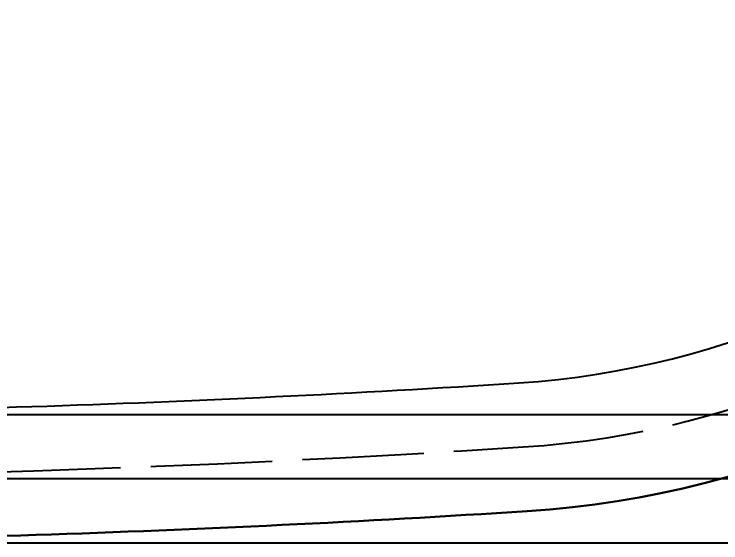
# Model space of a CAD drawing. Extents: x 2941 to 4341, y 9759 to 10726.
# Drawn here: x 3836.5 to 3906.4, y 10092.3 to 10144.6 of the extents above; entities that cross this region are included whole.
import ezdxf

# ---------------------------------------------------------------- set-up
doc = ezdxf.new("R2010")
doc.units = 0
doc.linetypes.add('ACAD_ISO02W100', pattern=[15, 12, -3])
doc.layers.get('0').update_dxf_attribs({"linetype": 'CONTINUOUS', "lineweight": 30})
doc.layers.get('Defpoints').update_dxf_attribs({"linetype": 'CONTINUOUS'})
doc.layers.add('CONT', color=7, linetype='CONTINUOUS')
doc.layers.add('文字', color=3, linetype='CONTINUOUS', lineweight=30)
doc.styles.add('DIM', font='txt.shx', dxfattribs={"width": 0.7, "bigfont": 'chineset.shx'})
doc.styles.get("Standard").update_dxf_attribs({"font": 'PMingLiU.ttf', "height": 3.5})
doc.dimstyles.new('mm+in', dxfattribs={"dimscale": 3, "dimtxt": 5, "dimasz": 4, "dimexe": 1.25, "dimexo": 0.625, "dimgap": 2, "dimtad": 1, "dimtxsty": 'DIM', "dimcen": 0, "dimclrd": 1, "dimclre": 1, "dimclrt": 3, "dimadec": 0, "dimazin": 0, "dimtfac": 1, "dimtofl": 0, "dimtmove": 0, "dimatfit": 3, "dimfxl": 1, "dimlwd": -1, "dimarcsym": 0})

# ---------------------------------------------------------------- blocks, each defined once
blk = doc.blocks.new('*D9')
at = {"color": 1, "lineweight": -2}
for p, q in [((3591.702, 10511.728), (4035.79, 10511.728)), ((3591.702, 10105.028), (4035.79, 10105.028))]:
    blk.add_line(p, q, dxfattribs=at)
at = {"color": 1}
blk.add_line((4032.04, 10499.728), (4032.04, 10117.028), dxfattribs=at)
for points in [[(4034.04, 10499.728), (4030.04, 10499.728), (4032.04, 10511.728)], [(4030.04, 10117.028), (4034.04, 10117.028), (4032.04, 10105.028)]]:
    blk.add_solid(points, dxfattribs=at)
at = {"layer": 'Defpoints', "color": 0}
for p in [(3589.827, 10511.728), (3589.827, 10105.028), (4032.04, 10105.028)]:
    blk.add_point(p, dxfattribs=at)
at = {"color": 3, "insert": (4017.29, 10308.378), "char_height": 15, "attachment_point": 5, "rotation": 90, "style": 'DIM'}
blk.add_mtext('406,7mm [16"]', dxfattribs=at)
blk = doc.blocks.new('*D10')
at = {"color": 1, "lineweight": -2}
for p, q in [((3591.702, 10518.078), (4075.503, 10518.078)), ((3591.702, 10098.678), (4075.503, 10098.678))]:
    blk.add_line(p, q, dxfattribs=at)
at = {"color": 1}
blk.add_line((4071.753, 10506.078), (4071.753, 10110.678), dxfattribs=at)
for points in [[(4073.753, 10506.078), (4069.753, 10506.078), (4071.753, 10518.078)], [(4069.753, 10110.678), (4073.753, 10110.678), (4071.753, 10098.678)]]:
    blk.add_solid(points, dxfattribs=at)
at = {"layer": 'Defpoints', "color": 0}
for p in [(3589.827, 10518.078), (3589.827, 10098.678), (4071.753, 10098.678)]:
    blk.add_point(p, dxfattribs=at)
at = {"color": 3, "insert": (4057.003, 10308.378), "char_height": 15, "attachment_point": 5, "rotation": 90, "style": 'DIM'}
blk.add_mtext('419,4mm [16 1/2"]', dxfattribs=at)
blk = doc.blocks.new('*D11')
at = {"color": 1, "lineweight": -2}
for p, q in [((3591.702, 10524.428), (4118.05, 10524.428)), ((3591.702, 10092.328), (4118.05, 10092.328))]:
    blk.add_line(p, q, dxfattribs=at)
at = {"color": 1}
blk.add_line((4114.3, 10512.428), (4114.3, 10104.328), dxfattribs=at)
for points in [[(4116.3, 10512.428), (4112.3, 10512.428), (4114.3, 10524.428)], [(4112.3, 10104.328), (4116.3, 10104.328), (4114.3, 10092.328)]]:
    blk.add_solid(points, dxfattribs=at)
at = {"layer": 'Defpoints', "color": 0}
for p in [(3589.827, 10524.428), (3589.827, 10092.328), (4114.3, 10092.328)]:
    blk.add_point(p, dxfattribs=at)
at = {"color": 3, "insert": (4099.55, 10308.378), "char_height": 15, "attachment_point": 5, "rotation": 90, "style": 'DIM'}
blk.add_mtext('432,1mm [17"]', dxfattribs=at)

msp = doc.modelspace()

# ---------------------------------------------------------------- linework, layer by layer
msp.add_lwpolyline([(3292.44045, 10521.28872, 0.37574944), (3202.81397, 10432.01419, 0.0342686), (3202.81397, 10184.74133, 0.37574944), (3292.44045, 10095.4668, 0.01614533), (3389.62712, 10092.32776), (3790.02712, 10092.32776, 0.01614533), (3887.21378, 10095.4668, 0.37574944), (3976.84027, 10184.74133, 0.0342686), (3976.84027, 10432.01419, 0.37574944), (3887.21378, 10521.28872, 0.01614533), (3790.02712, 10524.42776), (3389.62712, 10524.42776, 0.01614533)], format="xyb", close=True)
at = {"layer": 'CONT', "color": 2, "linetype": 'ACAD_ISO02W100'}
msp.add_lwpolyline([(3292.85023, 10514.95195, 0.37574944), (3209.14907, 10431.57949, 0.0342686), (3209.14907, 10185.17603, 0.37574944), (3292.85023, 10101.80356, 0.01614533), (3389.62712, 10098.67776), (3790.02712, 10098.67776, 0.01614533), (3886.80401, 10101.80356, 0.37574944), (3970.50517, 10185.17603, 0.0342686), (3970.50517, 10431.57949, 0.37574944), (3886.80401, 10514.95195, 0.01614533), (3790.02712, 10518.07776), (3389.62712, 10518.07776, 0.01614533), (3292.85023, 10514.95195)], format="xyb", dxfattribs=at)
at = {"layer": 'CONT', "color": 3}
msp.add_lwpolyline([(3293.26, 10508.61519, 0.37574944), (3215.48417, 10431.14479, 0.0342686), (3215.48417, 10185.61073, 0.37574944), (3293.26, 10108.14033, 0.01614533), (3389.62712, 10105.02776), (3790.02712, 10105.02776, 0.01614533), (3886.39424, 10108.14033, 0.37574944), (3964.17006, 10185.61073, 0.0342686), (3964.17006, 10431.14479, 0.37574944), (3886.39424, 10508.61519, 0.01614533), (3790.02712, 10511.72776), (3389.62712, 10511.72776, 0.01614533)], format="xyb", close=True, dxfattribs=at)

# ---------------------------------------------------------------- texts
at = {"layer": '文字', "lineweight": 0, "insert": (3874.80843, 10126.58179), "char_height": 5, "width": 279.937255, "attachment_point": 2}
msp.add_mtext('{\\fArial|b0|i0|c0|p34; }', dxfattribs=at)

# ---------------------------------------------------------------- dimensions: what is measured, and where the dimension line sits
for base, p1, p2, picture, middle in [((4114.29992, 10092.32776), (3589.82712, 10524.42776), (3589.82712, 10092.32776), '*D11', (4099.54992, 10308.37776)), ((4071.7532, 10098.67776), (3589.82712, 10518.07776), (3589.82712, 10098.67776), '*D10', (4057.0032, 10308.37776)), ((4032.0403, 10105.02776), (3589.82712, 10511.72776), (3589.82712, 10105.02776), '*D9', (4017.2903, 10308.37776))]:
    dim = msp.add_linear_dim(base=base, p1=p1, p2=p2, angle=90, dimstyle='mm+in', override={"dimpost": 'mm'})
    dim.commit()
    dim.dimension.update_dxf_attribs({"geometry": picture, "text_midpoint": middle})

doc.saveas('drawing.dxf')
